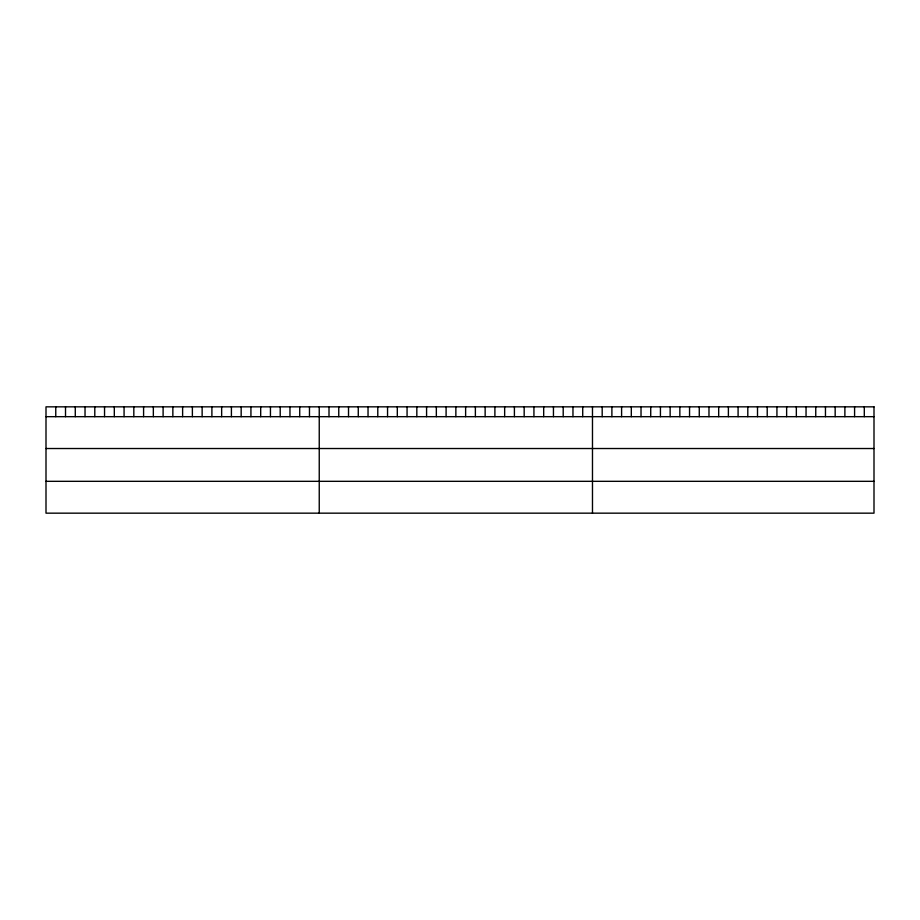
<?xml version="1.0" encoding="UTF-8"?>
<svg xmlns="http://www.w3.org/2000/svg" width="920" height="920" viewBox="0 0 920 920"><rect width="100%" height="100%" fill="white"/><g stroke="black" fill="none" stroke-linecap="round" stroke-linejoin="round"><path stroke-width="1.38" d="M46 416.679L874 416.679M46 448.523L874 448.523M46 481.321L874 481.321M864.294 406.835L864.294 416.679M854.588 406.835L854.588 416.679M844.882 406.835L844.882 416.679M835.164 406.835L835.164 416.679M825.458 406.835L825.458 416.679M815.752 406.835L815.752 416.679M806.046 406.835L806.046 416.679M796.341 406.835L796.341 416.679M786.634 406.835L786.634 416.679M776.928 406.835L776.928 416.679M767.211 406.835L767.211 416.679M757.505 406.835L757.505 416.679M747.799 406.835L747.799 416.679M738.093 406.835L738.093 416.679M728.387 406.835L728.387 416.679M718.681 406.835L718.681 416.679M708.975 406.835L708.975 416.679M699.269 406.835L699.269 416.679M689.551 406.835L689.551 416.679M679.845 406.835L679.845 416.679M670.139 406.835L670.139 416.679M660.433 406.835L660.433 416.679M650.727 406.835L650.727 416.679M641.021 406.835L641.021 416.679M631.315 406.835L631.315 416.679M621.598 406.835L621.598 416.679M611.892 406.835L611.892 416.679M602.186 406.835L602.186 416.679M592.48 406.835L592.48 513.164M582.716 406.835L582.716 416.679M572.964 406.835L572.964 416.679M563.201 406.835L563.201 416.679M553.449 406.835L553.449 416.679M543.685 406.835L543.685 416.679M533.933 406.835L533.933 416.679M524.17 406.835L524.17 416.679M514.406 406.835L514.406 416.679M504.654 406.835L504.654 416.679M494.891 406.835L494.891 416.679M485.139 406.835L485.139 416.679M475.375 406.835L475.375 416.679M465.623 406.835L465.623 416.679M455.86 406.835L455.86 416.679M446.096 406.835L446.096 416.679M436.344 406.835L436.344 416.679M426.581 406.835L426.581 416.679M416.829 406.835L416.829 416.679M407.065 406.835L407.065 416.679M397.313 406.835L397.313 416.679M387.55 406.835L387.55 416.679M377.786 406.835L377.786 416.679M368.034 406.835L368.034 416.679M358.271 406.835L358.271 416.679M348.519 406.835L348.519 416.679M338.755 406.835L338.755 416.679M329.003 406.835L329.003 416.679M319.24 406.835L319.24 513.164M309.476 406.835L309.476 416.679M299.724 406.835L299.724 416.679M289.961 406.835L289.961 416.679M280.209 406.835L280.209 416.679M270.445 406.835L270.445 416.679M260.693 406.835L260.693 416.679M250.93 406.835L250.93 416.679M241.166 406.835L241.166 416.679M231.414 406.835L231.414 416.679M221.651 406.835L221.651 416.679M211.899 406.835L211.899 416.679M202.136 406.835L202.136 416.679M192.383 406.835L192.383 416.679M182.62 406.835L182.62 416.679M172.856 406.835L172.856 416.679M163.105 406.835L163.105 416.679M153.341 406.835L153.341 416.679M143.589 406.835L143.589 416.679M133.826 406.835L133.826 416.679M124.073 406.835L124.073 416.679M114.31 406.835L114.31 416.679M104.546 406.835L104.546 416.679M94.794 406.835L94.794 416.679M85.031 406.835L85.031 416.679M75.279 406.835L75.279 416.679M65.515 406.835L65.515 416.679M55.764 406.835L55.764 416.679M874 406.835L46 406.835L46 513.164L874 513.164L874 406.835"/></g></svg>
